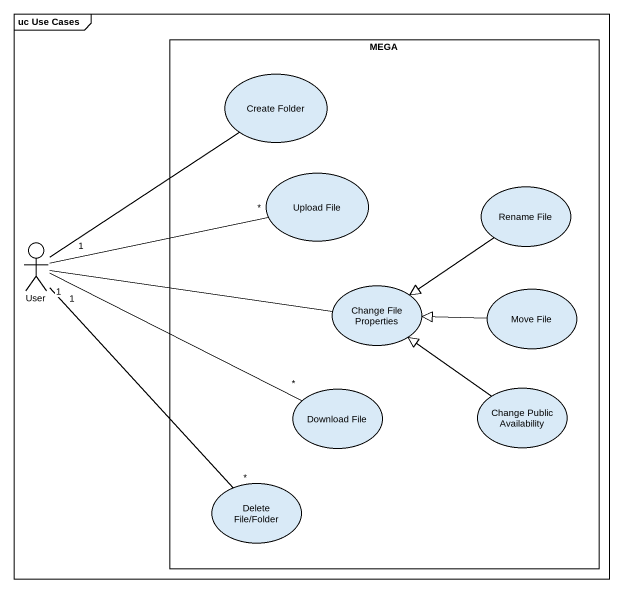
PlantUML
@startuml
mainframe uc Use Cases
rectangle MEGA {
  usecase "Create Folder" as Create_Folder
  usecase "Upload File" as Upload_File
  usecase "Rename File" as Rename_File
  usecase "Change File Properties" as Change_File_Properties
  usecase "Move File" as Move_File
  usecase "Download File" as Download_File
  usecase "Change Public Availability" as Change_Public_Availability
  usecase "Delete File/Folder" as Delete_File_Folder
}
actor User
Rename_File --|> Change_File_Properties
User -up- Create_Folder
User "1" -right- "*" Upload_File
User -right- Change_File_Properties
User "1" -right- "*" Download_File
User "1" -- "*" Delete_File_Folder
Move_File -left-|> Change_File_Properties
Change_Public_Availability -up-|> Change_File_Properties
@enduml
